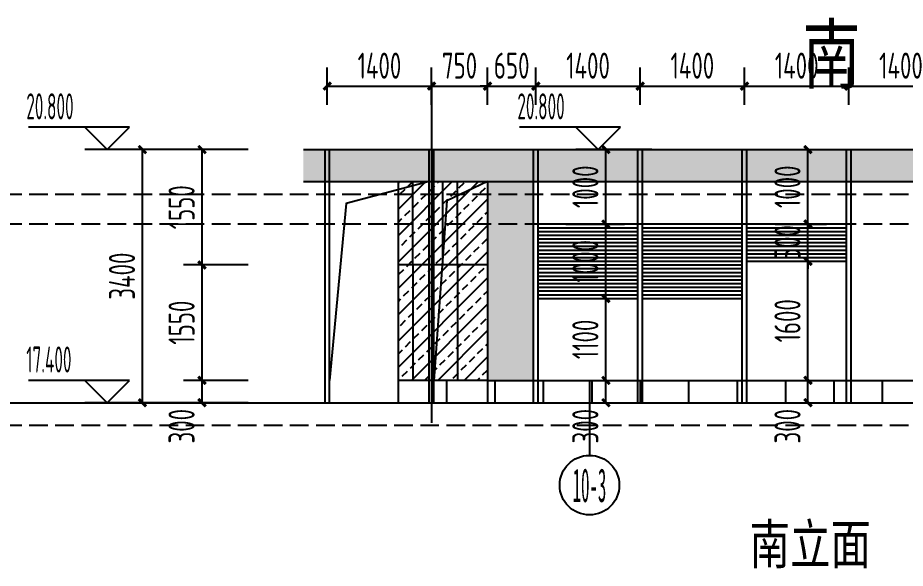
# Model space of a CAD drawing. Extents: x -863035 to 270371, y -8918 to 240488.
# Drawn here: x -44973 to -33060, y 137284 to 144679 of the extents above; entities that cross this region are included whole.
import ezdxf
from ezdxf.enums import TextEntityAlignment as Align

# ---------------------------------------------------------------- set-up
doc = ezdxf.new("R2010")
doc.units = 0
doc.header["$LTSCALE"] = 1000
doc.header["$MEASUREMENT"] = 0
doc.linetypes.add('109-34 轴网$0$L1$0$$AUDIT_BAD_LTYPE1', pattern=[0])
doc.linetypes.add('DASH', pattern=[0.35, 0.25, -0.1])
for name, color, linetype in [('00-图纸会审修改', 1, 'Continuous'), ('01-标注_尺寸', 124, 'Continuous'), ('01-标注_标高', 200, 'Continuous'), ('01-标注_轴线坐标', 132, 'Continuous'), ('02-TEXT_标注', 130, 'Continuous'), ('02-TEXT_轴号', 7, 'Continuous'), ('05-填充_156', 156, 'Continuous'), ('A-C_窗', 140, 'Continuous'), ('A_AXIS-轴线', 36, 'Continuous'), ('AXIS_TEXT', 7, 'Continuous'), ('E-墙面分格', 146, 'Continuous'), ('E-立面轮廓', 241, 'Continuous')]:
    doc.layers.add(name, color=color, linetype=linetype)
doc.layers.add('04-不打印_辅助线', color=165, linetype='Continuous', plot=False)
doc.styles.add('_TCH_AXIS', font='STXIHEI.TTF')
doc.styles.add('_TCH_DIM', font='ROS1', dxfattribs={"width": 0.75, "bigfont": 'JD'})
doc.styles.add('_TCH_DIM_T3', font='ROS1', dxfattribs={"width": 0.75, "bigfont": 'JD'})
doc.styles.add('_TCH_LABEL', font='', dxfattribs={"width": 0.75})
doc.styles.add('COMPLEX', font='COMPLEX')
doc.styles.get('_TCH_LABEL').set_extended_font_data('SimSun')
doc.dimstyles.new('_TCH_ARCH&&100', dxfattribs={"dimtxt": 350, "dimasz": 100, "dimexe": 250, "dimexo": 300, "dimgap": 100, "dimtad": 1, "dimdec": 0, "dimzin": 0, "dimdsep": 46, "dimtxsty": '_TCH_DIM_T3', "dimblk": 'ARCHTICK', "dimcen": 0.09, "dimclrt": 7, "dimazin": 2, "dimtfac": 1, "dimtdec": 0, "dimtix": 1, "dimtmove": 2, "dimatfit": 3, "dimfxl": 0, "dimtolj": 1, "dimtzin": 0, "dimarcsym": 0})

# ---------------------------------------------------------------- blocks, each defined once
blk = doc.blocks.new('*U100')
at = {"layer": 'E-墙面分格'}
blk.add_line((0, 150), (0, -150), dxfattribs=at)
blk = doc.blocks.new('*U101')
at = {"layer": 'E-墙面分格', "color": 0, "linetype": 'ByBlock', "lineweight": -2, "transparency": 16777216}
for p in [(0, 0), (650, 0), (1300, 0), (1950, 0), (2600, 0), (3250, 0), (3900, 0), (4550, 0), (5200, 0), (5850, 0), (6500, 0)]:
    blk.add_blockref('*U100', p, dxfattribs=at)
blk = doc.blocks.new('*U141')
at = {"layer": 'A-C_窗'}
blk.add_line((-670, 0), (670, 0), dxfattribs=at)
blk = doc.blocks.new('*U142')
at = {"layer": 'A-C_窗', "color": 0, "linetype": 'ByBlock', "lineweight": -2, "transparency": 16777216}
for p in [(0, 1000), (1400, 1000), (0, 950), (0, 900), (0, 850), (1400, 950), (1400, 900), (1400, 850), (0, 800), (0, 750), (1400, 800), (1400, 750), (0, 700), (0, 650), (0, 600), (1400, 700), (1400, 650), (1400, 600), (0, 550), (0, 500), (1400, 550), (1400, 500), (0, 450), (0, 400), (1400, 450), (1400, 400), (0, 350), (0, 300), (0, 250), (1400, 350), (1400, 300), (1400, 250), (0, 200), (0, 150), (1400, 200), (1400, 150), (0, 100), (0, 50), (1400, 100), (1400, 50), (0, 0), (1400, 0)]:
    blk.add_blockref('*U141', p, dxfattribs=at)
blk = doc.blocks.new('*U98')
at = {"layer": 'A-C_窗'}
blk.add_line((-670, 0), (670, 0), dxfattribs=at)
blk = doc.blocks.new('*U99')
at = {"layer": 'A-C_窗', "color": 0, "linetype": 'ByBlock', "lineweight": -2, "transparency": 16777216}
for p in [(0, 450), (0, 400), (0, 350), (0, 300), (0, 250), (0, 200), (0, 150), (0, 100), (0, 50), (0, 0)]:
    blk.add_blockref('*U98', p, dxfattribs=at)
blk = doc.blocks.new('_AXISO')
blk.add_circle((0, 0), 0.5)
at = {"layer": 'AXIS_TEXT', "style": 'COMPLEX', "width": 1.041667}
blk.add_attdef('A', text='', height=0.56, dxfattribs=at).set_placement((-0.25, -0.28), (0.25, -0.28), align=Align.FIT)
blk = doc.blocks.new('_ArchTick')
at = {"color": 0, "linetype": 'ByBlock', "const_width": 0.4}
blk.add_lwpolyline([(-0.5, -0.5), (0.5, 0.5)], dxfattribs=at)
blk = doc.blocks.new('*D1271')
at = {"layer": '01-标注_尺寸', "color": 0, "linetype": '109-34 轴网$0$L1$0$$AUDIT_BAD_LTYPE1', "lineweight": -2, "transparency": 16777216}
for p, q in [((-37618, 142908), (-36829, 142908)), ((-37079, 141908), (-37079, 142908)), ((-37618, 141908), (-36829, 141908))]:
    blk.add_line(p, q, dxfattribs=at)
at = {"layer": 'Defpoints', "color": 0, "linetype": '109-34 轴网$0$L1$0$$AUDIT_BAD_LTYPE1', "transparency": 16777216}
for p in [(-37918, 142908), (-37079, 142908), (-37918, 141908)]:
    blk.add_point(p, dxfattribs=at)
at = {"layer": '01-标注_尺寸', "color": 0, "linetype": '109-34 轴网$0$L1$0$$AUDIT_BAD_LTYPE1', "lineweight": -2, "transparency": 16777216, "xscale": 100, "yscale": 100, "zscale": 100}
for p, rotation in [((-37079, 142908), 90), ((-37079, 141908), 270)]:
    blk.add_blockref('_ArchTick', p, dxfattribs=dict(at, rotation=rotation))
at = {"layer": '01-标注_尺寸', "color": 7, "linetype": '109-34 轴网$0$L1$0$$AUDIT_BAD_LTYPE1', "transparency": 16777216, "insert": (-37354, 142408), "char_height": 350, "attachment_point": 5, "rotation": 90, "style": '_TCH_DIM_T3'}
blk.add_mtext('\\A1;1000', dxfattribs=at)
blk = doc.blocks.new('*D1272')
at = {"layer": '01-标注_尺寸', "color": 0, "linetype": '109-34 轴网$0$L1$0$$AUDIT_BAD_LTYPE1', "lineweight": -2, "transparency": 16777216}
for p, q in [((-37618, 141908), (-36829, 141908)), ((-37079, 140908), (-37079, 141908)), ((-37618, 140908), (-36829, 140908))]:
    blk.add_line(p, q, dxfattribs=at)
at = {"layer": 'Defpoints', "color": 0, "linetype": '109-34 轴网$0$L1$0$$AUDIT_BAD_LTYPE1', "transparency": 16777216}
for p in [(-37918, 141908), (-37079, 141908), (-37918, 140908)]:
    blk.add_point(p, dxfattribs=at)
at = {"layer": '01-标注_尺寸', "color": 0, "linetype": '109-34 轴网$0$L1$0$$AUDIT_BAD_LTYPE1', "lineweight": -2, "transparency": 16777216, "xscale": 100, "yscale": 100, "zscale": 100}
for p, rotation in [((-37079, 141908), 90), ((-37079, 140908), 270)]:
    blk.add_blockref('_ArchTick', p, dxfattribs=dict(at, rotation=rotation))
at = {"layer": '01-标注_尺寸', "color": 7, "linetype": '109-34 轴网$0$L1$0$$AUDIT_BAD_LTYPE1', "transparency": 16777216, "insert": (-37354, 141408), "char_height": 350, "attachment_point": 5, "rotation": 90, "style": '_TCH_DIM_T3'}
blk.add_mtext('\\A1;1000', dxfattribs=at)
blk = doc.blocks.new('*D1273')
at = {"layer": '01-标注_尺寸', "color": 0, "linetype": '109-34 轴网$0$L1$0$$AUDIT_BAD_LTYPE1', "lineweight": -2, "transparency": 16777216}
for p, q in [((-37618, 140908), (-36829, 140908)), ((-37079, 139808), (-37079, 140908)), ((-37618, 139808), (-36829, 139808))]:
    blk.add_line(p, q, dxfattribs=at)
at = {"layer": 'Defpoints', "color": 0, "linetype": '109-34 轴网$0$L1$0$$AUDIT_BAD_LTYPE1', "transparency": 16777216}
for p in [(-37918, 140908), (-37079, 140908), (-37918, 139808)]:
    blk.add_point(p, dxfattribs=at)
at = {"layer": '01-标注_尺寸', "color": 0, "linetype": '109-34 轴网$0$L1$0$$AUDIT_BAD_LTYPE1', "lineweight": -2, "transparency": 16777216, "xscale": 100, "yscale": 100, "zscale": 100}
for p, rotation in [((-37079, 140908), 90), ((-37079, 139808), 270)]:
    blk.add_blockref('_ArchTick', p, dxfattribs=dict(at, rotation=rotation))
at = {"layer": '01-标注_尺寸', "color": 7, "linetype": '109-34 轴网$0$L1$0$$AUDIT_BAD_LTYPE1', "transparency": 16777216, "insert": (-37354, 140358), "char_height": 350, "attachment_point": 5, "rotation": 90, "style": '_TCH_DIM_T3'}
blk.add_mtext('\\A1;1100', dxfattribs=at)
blk = doc.blocks.new('*D1274')
at = {"layer": '01-标注_尺寸', "color": 0, "linetype": '109-34 轴网$0$L1$0$$AUDIT_BAD_LTYPE1', "lineweight": -2, "transparency": 16777216}
for p, q in [((-37618, 139808), (-36829, 139808)), ((-37079, 139508), (-37079, 139808)), ((-37618, 139508), (-36829, 139508))]:
    blk.add_line(p, q, dxfattribs=at)
at = {"layer": 'Defpoints', "color": 0, "linetype": '109-34 轴网$0$L1$0$$AUDIT_BAD_LTYPE1', "transparency": 16777216}
for p in [(-37918, 139808), (-37079, 139808), (-37918, 139508)]:
    blk.add_point(p, dxfattribs=at)
at = {"layer": '01-标注_尺寸', "color": 0, "linetype": '109-34 轴网$0$L1$0$$AUDIT_BAD_LTYPE1', "lineweight": -2, "transparency": 16777216, "xscale": 100, "yscale": 100, "zscale": 100}
for p, rotation in [((-37079, 139808), 90), ((-37079, 139508), 270)]:
    blk.add_blockref('_ArchTick', p, dxfattribs=dict(at, rotation=rotation))
at = {"layer": '01-标注_尺寸', "color": 7, "linetype": '109-34 轴网$0$L1$0$$AUDIT_BAD_LTYPE1', "transparency": 16777216, "insert": (-37354, 139192), "char_height": 350, "attachment_point": 5, "rotation": 90, "style": '_TCH_DIM_T3'}
blk.add_mtext('\\A1;300', dxfattribs=at)
blk = doc.blocks.new('*D1275')
at = {"layer": '01-标注_尺寸', "color": 0, "linetype": '109-34 轴网$0$L1$0$$AUDIT_BAD_LTYPE1', "lineweight": -2, "transparency": 16777216}
for p, q in [((-34808, 139808), (-34116, 139808)), ((-34366, 139508), (-34366, 139808)), ((-34808, 139508), (-34116, 139508))]:
    blk.add_line(p, q, dxfattribs=at)
at = {"layer": 'Defpoints', "color": 0, "linetype": '109-34 轴网$0$L1$0$$AUDIT_BAD_LTYPE1', "transparency": 16777216}
for p in [(-35108, 139808), (-34366, 139808), (-35108, 139508)]:
    blk.add_point(p, dxfattribs=at)
at = {"layer": '01-标注_尺寸', "color": 0, "linetype": '109-34 轴网$0$L1$0$$AUDIT_BAD_LTYPE1', "lineweight": -2, "transparency": 16777216, "xscale": 100, "yscale": 100, "zscale": 100}
for p, rotation in [((-34366, 139808), 90), ((-34366, 139508), 270)]:
    blk.add_blockref('_ArchTick', p, dxfattribs=dict(at, rotation=rotation))
at = {"layer": '01-标注_尺寸', "color": 7, "linetype": '109-34 轴网$0$L1$0$$AUDIT_BAD_LTYPE1', "transparency": 16777216, "insert": (-34641, 139192), "char_height": 350, "attachment_point": 5, "rotation": 90, "style": '_TCH_DIM_T3'}
blk.add_mtext('\\A1;300', dxfattribs=at)
blk = doc.blocks.new('*D1276')
at = {"layer": '01-标注_尺寸', "color": 0, "linetype": '109-34 轴网$0$L1$0$$AUDIT_BAD_LTYPE1', "lineweight": -2, "transparency": 16777216}
for p, q in [((-34808, 141408), (-34116, 141408)), ((-34366, 139808), (-34366, 141408)), ((-34808, 139808), (-34116, 139808))]:
    blk.add_line(p, q, dxfattribs=at)
at = {"layer": 'Defpoints', "color": 0, "linetype": '109-34 轴网$0$L1$0$$AUDIT_BAD_LTYPE1', "transparency": 16777216}
for p in [(-35108, 141408), (-34366, 141408), (-35108, 139808)]:
    blk.add_point(p, dxfattribs=at)
at = {"layer": '01-标注_尺寸', "color": 0, "linetype": '109-34 轴网$0$L1$0$$AUDIT_BAD_LTYPE1', "lineweight": -2, "transparency": 16777216, "xscale": 100, "yscale": 100, "zscale": 100}
for p, rotation in [((-34366, 141408), 90), ((-34366, 139808), 270)]:
    blk.add_blockref('_ArchTick', p, dxfattribs=dict(at, rotation=rotation))
at = {"layer": '01-标注_尺寸', "color": 7, "linetype": '109-34 轴网$0$L1$0$$AUDIT_BAD_LTYPE1', "transparency": 16777216, "insert": (-34641, 140608), "char_height": 350, "attachment_point": 5, "rotation": 90, "style": '_TCH_DIM_T3'}
blk.add_mtext('\\A1;1600', dxfattribs=at)
blk = doc.blocks.new('*D1277')
at = {"layer": '01-标注_尺寸', "color": 0, "linetype": '109-34 轴网$0$L1$0$$AUDIT_BAD_LTYPE1', "lineweight": -2, "transparency": 16777216}
for p, q in [((-34366, 141908), (-34366, 142008)), ((-34808, 141908), (-34116, 141908)), ((-34366, 141408), (-34366, 141908)), ((-34808, 141408), (-34116, 141408)), ((-34366, 141408), (-34366, 141308))]:
    blk.add_line(p, q, dxfattribs=at)
at = {"layer": 'Defpoints', "color": 0, "linetype": '109-34 轴网$0$L1$0$$AUDIT_BAD_LTYPE1', "transparency": 16777216}
for p in [(-35108, 141908), (-34366, 141908), (-35108, 141408)]:
    blk.add_point(p, dxfattribs=at)
at = {"layer": '01-标注_尺寸', "color": 0, "linetype": '109-34 轴网$0$L1$0$$AUDIT_BAD_LTYPE1', "lineweight": -2, "transparency": 16777216, "xscale": 100, "yscale": 100, "zscale": 100}
for p, rotation in [((-34366, 141908), 270), ((-34366, 141408), 90)]:
    blk.add_blockref('_ArchTick', p, dxfattribs=dict(at, rotation=rotation))
at = {"layer": '01-标注_尺寸', "color": 7, "linetype": '109-34 轴网$0$L1$0$$AUDIT_BAD_LTYPE1', "transparency": 16777216, "insert": (-34641, 141658), "char_height": 350, "attachment_point": 5, "rotation": 90, "style": '_TCH_DIM_T3'}
blk.add_mtext('\\A1;500', dxfattribs=at)
blk = doc.blocks.new('*D1278')
at = {"layer": '01-标注_尺寸', "color": 0, "linetype": '109-34 轴网$0$L1$0$$AUDIT_BAD_LTYPE1', "lineweight": -2, "transparency": 16777216}
for p, q in [((-34808, 142908), (-34116, 142908)), ((-34366, 141908), (-34366, 142908)), ((-34808, 141908), (-34116, 141908))]:
    blk.add_line(p, q, dxfattribs=at)
at = {"layer": 'Defpoints', "color": 0, "linetype": '109-34 轴网$0$L1$0$$AUDIT_BAD_LTYPE1', "transparency": 16777216}
for p in [(-35108, 142908), (-34366, 142908), (-35108, 141908)]:
    blk.add_point(p, dxfattribs=at)
at = {"layer": '01-标注_尺寸', "color": 0, "linetype": '109-34 轴网$0$L1$0$$AUDIT_BAD_LTYPE1', "lineweight": -2, "transparency": 16777216, "xscale": 100, "yscale": 100, "zscale": 100}
for p, rotation in [((-34366, 142908), 90), ((-34366, 141908), 270)]:
    blk.add_blockref('_ArchTick', p, dxfattribs=dict(at, rotation=rotation))
at = {"layer": '01-标注_尺寸', "color": 7, "linetype": '109-34 轴网$0$L1$0$$AUDIT_BAD_LTYPE1', "transparency": 16777216, "insert": (-34641, 142408), "char_height": 350, "attachment_point": 5, "rotation": 90, "style": '_TCH_DIM_T3'}
blk.add_mtext('\\A1;1000', dxfattribs=at)
blk = doc.blocks.new('*D1282')
at = {"layer": '01-标注_尺寸', "color": 0, "linetype": '109-34 轴网$0$L1$0$$AUDIT_BAD_LTYPE1', "lineweight": -2, "transparency": 16777216}
for p, q in [((-42680, 142908), (-43549, 142908)), ((-43299, 139508), (-43299, 142908)), ((-42680, 139508), (-43549, 139508))]:
    blk.add_line(p, q, dxfattribs=at)
at = {"layer": 'Defpoints', "color": 0, "linetype": '109-34 轴网$0$L1$0$$AUDIT_BAD_LTYPE1', "transparency": 16777216}
for p in [(-43299, 142908), (-42380, 142908), (-42380, 139508)]:
    blk.add_point(p, dxfattribs=at)
at = {"layer": '01-标注_尺寸', "color": 0, "linetype": '109-34 轴网$0$L1$0$$AUDIT_BAD_LTYPE1', "lineweight": -2, "transparency": 16777216, "xscale": 100, "yscale": 100, "zscale": 100}
for p, rotation in [((-43299, 142908), 90), ((-43299, 139508), 270)]:
    blk.add_blockref('_ArchTick', p, dxfattribs=dict(at, rotation=rotation))
at = {"layer": '01-标注_尺寸', "color": 7, "linetype": '109-34 轴网$0$L1$0$$AUDIT_BAD_LTYPE1', "transparency": 16777216, "insert": (-43574, 141208), "char_height": 350, "attachment_point": 5, "rotation": 90, "style": '_TCH_DIM_T3'}
blk.add_mtext('\\A1;3400', dxfattribs=at)
blk = doc.blocks.new('*D1283')
at = {"layer": '01-标注_尺寸', "color": 0, "linetype": '109-34 轴网$0$L1$0$$AUDIT_BAD_LTYPE1', "lineweight": -2, "transparency": 16777216}
for p, q in [((-41880, 139808), (-42749, 139808)), ((-42499, 139508), (-42499, 139808)), ((-41880, 139508), (-42749, 139508))]:
    blk.add_line(p, q, dxfattribs=at)
at = {"layer": 'Defpoints', "color": 0, "linetype": '109-34 轴网$0$L1$0$$AUDIT_BAD_LTYPE1', "transparency": 16777216}
for p in [(-42499, 139808), (-41580, 139808), (-41580, 139508)]:
    blk.add_point(p, dxfattribs=at)
at = {"layer": '01-标注_尺寸', "color": 0, "linetype": '109-34 轴网$0$L1$0$$AUDIT_BAD_LTYPE1', "lineweight": -2, "transparency": 16777216, "xscale": 100, "yscale": 100, "zscale": 100}
for p, rotation in [((-42499, 139808), 90), ((-42499, 139508), 270)]:
    blk.add_blockref('_ArchTick', p, dxfattribs=dict(at, rotation=rotation))
at = {"layer": '01-标注_尺寸', "color": 7, "linetype": '109-34 轴网$0$L1$0$$AUDIT_BAD_LTYPE1', "transparency": 16777216, "insert": (-42774, 139192), "char_height": 350, "attachment_point": 5, "rotation": 90, "style": '_TCH_DIM_T3'}
blk.add_mtext('\\A1;300', dxfattribs=at)
blk = doc.blocks.new('*D1284')
at = {"layer": '01-标注_尺寸', "color": 0, "linetype": '109-34 轴网$0$L1$0$$AUDIT_BAD_LTYPE1', "lineweight": -2, "transparency": 16777216}
for p, q in [((-41880, 141358), (-42749, 141358)), ((-42499, 139808), (-42499, 141358)), ((-41880, 139808), (-42749, 139808))]:
    blk.add_line(p, q, dxfattribs=at)
at = {"layer": 'Defpoints', "color": 0, "linetype": '109-34 轴网$0$L1$0$$AUDIT_BAD_LTYPE1', "transparency": 16777216}
for p in [(-42499, 141358), (-41580, 141358), (-41580, 139808)]:
    blk.add_point(p, dxfattribs=at)
at = {"layer": '01-标注_尺寸', "color": 0, "linetype": '109-34 轴网$0$L1$0$$AUDIT_BAD_LTYPE1', "lineweight": -2, "transparency": 16777216, "xscale": 100, "yscale": 100, "zscale": 100}
for p, rotation in [((-42499, 141358), 90), ((-42499, 139808), 270)]:
    blk.add_blockref('_ArchTick', p, dxfattribs=dict(at, rotation=rotation))
at = {"layer": '01-标注_尺寸', "color": 7, "linetype": '109-34 轴网$0$L1$0$$AUDIT_BAD_LTYPE1', "transparency": 16777216, "insert": (-42774, 140583), "char_height": 350, "attachment_point": 5, "rotation": 90, "style": '_TCH_DIM_T3'}
blk.add_mtext('\\A1;1550', dxfattribs=at)
blk = doc.blocks.new('*D1285')
at = {"layer": '01-标注_尺寸', "color": 0, "linetype": '109-34 轴网$0$L1$0$$AUDIT_BAD_LTYPE1', "lineweight": -2, "transparency": 16777216}
for p, q in [((-41880, 142908), (-42749, 142908)), ((-42499, 141358), (-42499, 142908)), ((-41880, 141358), (-42749, 141358))]:
    blk.add_line(p, q, dxfattribs=at)
at = {"layer": 'Defpoints', "color": 0, "linetype": '109-34 轴网$0$L1$0$$AUDIT_BAD_LTYPE1', "transparency": 16777216}
for p in [(-42499, 142908), (-41580, 142908), (-41580, 141358)]:
    blk.add_point(p, dxfattribs=at)
at = {"layer": '01-标注_尺寸', "color": 0, "linetype": '109-34 轴网$0$L1$0$$AUDIT_BAD_LTYPE1', "lineweight": -2, "transparency": 16777216, "xscale": 100, "yscale": 100, "zscale": 100}
for p, rotation in [((-42499, 142908), 90), ((-42499, 141358), 270)]:
    blk.add_blockref('_ArchTick', p, dxfattribs=dict(at, rotation=rotation))
at = {"layer": '01-标注_尺寸', "color": 7, "linetype": '109-34 轴网$0$L1$0$$AUDIT_BAD_LTYPE1', "transparency": 16777216, "insert": (-42774, 142133), "char_height": 350, "attachment_point": 5, "rotation": 90, "style": '_TCH_DIM_T3'}
blk.add_mtext('\\A1;1550', dxfattribs=at)
blk = doc.blocks.new('*D1553')
at = {"layer": '01-标注_尺寸', "color": 0, "linetype": '109-34 轴网$0$L1$0$$AUDIT_BAD_LTYPE1', "lineweight": -2, "transparency": 16777216}
for p, q in [((-40818, 143509), (-40818, 144010)), ((-39418, 143509), (-39418, 144010)), ((-40818, 143760), (-39418, 143760))]:
    blk.add_line(p, q, dxfattribs=at)
at = {"layer": 'Defpoints', "color": 0, "linetype": '109-34 轴网$0$L1$0$$AUDIT_BAD_LTYPE1', "transparency": 16777216}
for p in [(-39418, 143760), (-40818, 143209), (-39418, 143209)]:
    blk.add_point(p, dxfattribs=at)
at = {"layer": '01-标注_尺寸', "color": 0, "linetype": '109-34 轴网$0$L1$0$$AUDIT_BAD_LTYPE1', "lineweight": -2, "transparency": 16777216, "xscale": 100, "yscale": 100, "zscale": 100, "rotation": 180}
blk.add_blockref('_ArchTick', (-40818, 143760), dxfattribs=at)
at = {"layer": '01-标注_尺寸', "color": 0, "linetype": '109-34 轴网$0$L1$0$$AUDIT_BAD_LTYPE1', "lineweight": -2, "transparency": 16777216, "xscale": 100, "yscale": 100, "zscale": 100}
blk.add_blockref('_ArchTick', (-39418, 143760), dxfattribs=at)
at = {"layer": '01-标注_尺寸', "color": 7, "linetype": '109-34 轴网$0$L1$0$$AUDIT_BAD_LTYPE1', "transparency": 16777216, "insert": (-40118, 144035), "char_height": 350, "attachment_point": 5, "style": '_TCH_DIM_T3'}
blk.add_mtext('\\A1;1400', dxfattribs=at)
blk = doc.blocks.new('*D1554')
at = {"layer": '01-标注_尺寸', "color": 0, "linetype": '109-34 轴网$0$L1$0$$AUDIT_BAD_LTYPE1', "lineweight": -2, "transparency": 16777216}
for p, q in [((-39418, 143509), (-39418, 144010)), ((-38668, 143509), (-38668, 144010)), ((-39418, 143760), (-38668, 143760))]:
    blk.add_line(p, q, dxfattribs=at)
at = {"layer": 'Defpoints', "color": 0, "linetype": '109-34 轴网$0$L1$0$$AUDIT_BAD_LTYPE1', "transparency": 16777216}
for p in [(-38668, 143760), (-39418, 143209), (-38668, 143209)]:
    blk.add_point(p, dxfattribs=at)
at = {"layer": '01-标注_尺寸', "color": 0, "linetype": '109-34 轴网$0$L1$0$$AUDIT_BAD_LTYPE1', "lineweight": -2, "transparency": 16777216, "xscale": 100, "yscale": 100, "zscale": 100, "rotation": 180}
blk.add_blockref('_ArchTick', (-39418, 143760), dxfattribs=at)
at = {"layer": '01-标注_尺寸', "color": 0, "linetype": '109-34 轴网$0$L1$0$$AUDIT_BAD_LTYPE1', "lineweight": -2, "transparency": 16777216, "xscale": 100, "yscale": 100, "zscale": 100}
blk.add_blockref('_ArchTick', (-38668, 143760), dxfattribs=at)
at = {"layer": '01-标注_尺寸', "color": 7, "linetype": '109-34 轴网$0$L1$0$$AUDIT_BAD_LTYPE1', "transparency": 16777216, "insert": (-39043, 144035), "char_height": 350, "attachment_point": 5, "style": '_TCH_DIM_T3'}
blk.add_mtext('\\A1;750', dxfattribs=at)
blk = doc.blocks.new('*D1555')
at = {"layer": '01-标注_尺寸', "color": 0, "linetype": '109-34 轴网$0$L1$0$$AUDIT_BAD_LTYPE1', "lineweight": -2, "transparency": 16777216}
for p, q in [((-38668, 143509), (-38668, 144010)), ((-38018, 143509), (-38018, 144010)), ((-38668, 143760), (-38768, 143760)), ((-38668, 143760), (-38018, 143760)), ((-38018, 143760), (-37918, 143760))]:
    blk.add_line(p, q, dxfattribs=at)
at = {"layer": 'Defpoints', "color": 0, "linetype": '109-34 轴网$0$L1$0$$AUDIT_BAD_LTYPE1', "transparency": 16777216}
for p in [(-38018, 143760), (-38668, 143209), (-38018, 143209)]:
    blk.add_point(p, dxfattribs=at)
at = {"layer": '01-标注_尺寸', "color": 0, "linetype": '109-34 轴网$0$L1$0$$AUDIT_BAD_LTYPE1', "lineweight": -2, "transparency": 16777216, "xscale": 100, "yscale": 100, "zscale": 100}
blk.add_blockref('_ArchTick', (-38668, 143760), dxfattribs=at)
at = {"layer": '01-标注_尺寸', "color": 0, "linetype": '109-34 轴网$0$L1$0$$AUDIT_BAD_LTYPE1', "lineweight": -2, "transparency": 16777216, "xscale": 100, "yscale": 100, "zscale": 100, "rotation": 180}
blk.add_blockref('_ArchTick', (-38018, 143760), dxfattribs=at)
at = {"layer": '01-标注_尺寸', "color": 7, "linetype": '109-34 轴网$0$L1$0$$AUDIT_BAD_LTYPE1', "transparency": 16777216, "insert": (-38343, 144035), "char_height": 350, "attachment_point": 5, "style": '_TCH_DIM_T3'}
blk.add_mtext('\\A1;650', dxfattribs=at)
blk = doc.blocks.new('*D1556')
at = {"layer": '01-标注_尺寸', "color": 0, "linetype": '109-34 轴网$0$L1$0$$AUDIT_BAD_LTYPE1', "lineweight": -2, "transparency": 16777216}
for p, q in [((-38018, 143509), (-38018, 144010)), ((-36618, 143509), (-36618, 144010)), ((-38018, 143760), (-36618, 143760))]:
    blk.add_line(p, q, dxfattribs=at)
at = {"layer": 'Defpoints', "color": 0, "linetype": '109-34 轴网$0$L1$0$$AUDIT_BAD_LTYPE1', "transparency": 16777216}
for p in [(-36618, 143760), (-38018, 143209), (-36618, 143209)]:
    blk.add_point(p, dxfattribs=at)
at = {"layer": '01-标注_尺寸', "color": 0, "linetype": '109-34 轴网$0$L1$0$$AUDIT_BAD_LTYPE1', "lineweight": -2, "transparency": 16777216, "xscale": 100, "yscale": 100, "zscale": 100, "rotation": 180}
blk.add_blockref('_ArchTick', (-38018, 143760), dxfattribs=at)
at = {"layer": '01-标注_尺寸', "color": 0, "linetype": '109-34 轴网$0$L1$0$$AUDIT_BAD_LTYPE1', "lineweight": -2, "transparency": 16777216, "xscale": 100, "yscale": 100, "zscale": 100}
blk.add_blockref('_ArchTick', (-36618, 143760), dxfattribs=at)
at = {"layer": '01-标注_尺寸', "color": 7, "linetype": '109-34 轴网$0$L1$0$$AUDIT_BAD_LTYPE1', "transparency": 16777216, "insert": (-37318, 144035), "char_height": 350, "attachment_point": 5, "style": '_TCH_DIM_T3'}
blk.add_mtext('\\A1;1400', dxfattribs=at)
blk = doc.blocks.new('*D1557')
at = {"layer": '01-标注_尺寸', "color": 0, "linetype": '109-34 轴网$0$L1$0$$AUDIT_BAD_LTYPE1', "lineweight": -2, "transparency": 16777216}
for p, q in [((-36618, 143509), (-36618, 144010)), ((-35218, 143509), (-35218, 144010)), ((-36618, 143760), (-35218, 143760))]:
    blk.add_line(p, q, dxfattribs=at)
at = {"layer": 'Defpoints', "color": 0, "linetype": '109-34 轴网$0$L1$0$$AUDIT_BAD_LTYPE1', "transparency": 16777216}
for p in [(-35218, 143760), (-36618, 143209), (-35218, 143209)]:
    blk.add_point(p, dxfattribs=at)
at = {"layer": '01-标注_尺寸', "color": 0, "linetype": '109-34 轴网$0$L1$0$$AUDIT_BAD_LTYPE1', "lineweight": -2, "transparency": 16777216, "xscale": 100, "yscale": 100, "zscale": 100, "rotation": 180}
blk.add_blockref('_ArchTick', (-36618, 143760), dxfattribs=at)
at = {"layer": '01-标注_尺寸', "color": 0, "linetype": '109-34 轴网$0$L1$0$$AUDIT_BAD_LTYPE1', "lineweight": -2, "transparency": 16777216, "xscale": 100, "yscale": 100, "zscale": 100}
blk.add_blockref('_ArchTick', (-35218, 143760), dxfattribs=at)
at = {"layer": '01-标注_尺寸', "color": 7, "linetype": '109-34 轴网$0$L1$0$$AUDIT_BAD_LTYPE1', "transparency": 16777216, "insert": (-35918, 144035), "char_height": 350, "attachment_point": 5, "style": '_TCH_DIM_T3'}
blk.add_mtext('\\A1;1400', dxfattribs=at)
blk = doc.blocks.new('*D1558')
at = {"layer": '01-标注_尺寸', "color": 0, "linetype": '109-34 轴网$0$L1$0$$AUDIT_BAD_LTYPE1', "lineweight": -2, "transparency": 16777216}
for p, q in [((-35218, 143509), (-35218, 144010)), ((-33818, 143509), (-33818, 144010)), ((-35218, 143760), (-33818, 143760))]:
    blk.add_line(p, q, dxfattribs=at)
at = {"layer": 'Defpoints', "color": 0, "linetype": '109-34 轴网$0$L1$0$$AUDIT_BAD_LTYPE1', "transparency": 16777216}
for p in [(-33818, 143760), (-35218, 143209), (-33818, 143209)]:
    blk.add_point(p, dxfattribs=at)
at = {"layer": '01-标注_尺寸', "color": 0, "linetype": '109-34 轴网$0$L1$0$$AUDIT_BAD_LTYPE1', "lineweight": -2, "transparency": 16777216, "xscale": 100, "yscale": 100, "zscale": 100, "rotation": 180}
blk.add_blockref('_ArchTick', (-35218, 143760), dxfattribs=at)
at = {"layer": '01-标注_尺寸', "color": 0, "linetype": '109-34 轴网$0$L1$0$$AUDIT_BAD_LTYPE1', "lineweight": -2, "transparency": 16777216, "xscale": 100, "yscale": 100, "zscale": 100}
blk.add_blockref('_ArchTick', (-33818, 143760), dxfattribs=at)
at = {"layer": '01-标注_尺寸', "color": 7, "linetype": '109-34 轴网$0$L1$0$$AUDIT_BAD_LTYPE1', "transparency": 16777216, "insert": (-34518, 144035), "char_height": 350, "attachment_point": 5, "style": '_TCH_DIM_T3'}
blk.add_mtext('\\A1;1400', dxfattribs=at)
blk = doc.blocks.new('*D1559')
at = {"layer": '01-标注_尺寸', "color": 0, "linetype": '109-34 轴网$0$L1$0$$AUDIT_BAD_LTYPE1', "lineweight": -2, "transparency": 16777216}
for p, q in [((-33818, 143509), (-33818, 144010)), ((-32418, 143509), (-32418, 144010)), ((-33818, 143760), (-32418, 143760))]:
    blk.add_line(p, q, dxfattribs=at)
at = {"layer": 'Defpoints', "color": 0, "linetype": '109-34 轴网$0$L1$0$$AUDIT_BAD_LTYPE1', "transparency": 16777216}
for p in [(-32418, 143760), (-33818, 143209), (-32418, 143209)]:
    blk.add_point(p, dxfattribs=at)
at = {"layer": '01-标注_尺寸', "color": 0, "linetype": '109-34 轴网$0$L1$0$$AUDIT_BAD_LTYPE1', "lineweight": -2, "transparency": 16777216, "xscale": 100, "yscale": 100, "zscale": 100, "rotation": 180}
blk.add_blockref('_ArchTick', (-33818, 143760), dxfattribs=at)
at = {"layer": '01-标注_尺寸', "color": 0, "linetype": '109-34 轴网$0$L1$0$$AUDIT_BAD_LTYPE1', "lineweight": -2, "transparency": 16777216, "xscale": 100, "yscale": 100, "zscale": 100}
blk.add_blockref('_ArchTick', (-32418, 143760), dxfattribs=at)
at = {"layer": '01-标注_尺寸', "color": 7, "linetype": '109-34 轴网$0$L1$0$$AUDIT_BAD_LTYPE1', "transparency": 16777216, "insert": (-33118, 144035), "char_height": 350, "attachment_point": 5, "style": '_TCH_DIM_T3'}
blk.add_mtext('\\A1;1400', dxfattribs=at)

msp = doc.modelspace()

# ---------------------------------------------------------------- hatches: boundary and pattern name
at = {"layer": '00-图纸会审修改', "linetype": '109-34 轴网$0$L1$0$$AUDIT_BAD_LTYPE1'}
h = msp.add_hatch(color=18, dxfattribs=at)
h.dxf.hatch_style = 1
h.paths.add_polyline_path([(-41138, 142908.4), (-41138, 142478.4), (-31781.9, 142478.4), (-31781.9, 142908.4)])
h = msp.add_hatch(color=18, dxfattribs=at)
h.dxf.hatch_style = 1
h.paths.add_polyline_path([(-38048.4, 142478.4), (-38668.4, 142478.4), (-38668.4, 139808.4), (-38048.4, 139808.4)])
at = {"layer": '05-填充_156'}
h = msp.add_hatch(dxfattribs=at)
h.set_pattern_fill('天然石材', color=256, scale=50)
h.set_pattern_definition([(45, (-352038.32, 299453.52), (-176.77677, 176.77677), []), (45, (-351951.39, 299363.77), (-176.77677, 176.77677), [98.68425, -56.391])])
h.paths.add_polyline_path([(-38668.4, 139808.4), (-39868.4, 139808.4), (-39868.4, 142478.4), (-38668.4, 142478.4)])

# ---------------------------------------------------------------- linework, layer by layer
at = {"layer": '01-标注_标高'}
for p, q in [((-43471.6, 143208.4), (-44828.2, 143208.4)), ((-43771.6, 142908.4), (-44071.6, 143208.4)), ((-43771.6, 142908.4), (-43471.6, 143208.4)), ((-36880.3, 143208.4), (-38236.9, 143208.4)), ((-37180.3, 142908.4), (-37480.3, 143208.4)), ((-37180.3, 142908.4), (-36880.3, 143208.4)), ((-43051.3, 142908.4), (-44071.6, 142908.4)), ((-36459.9, 142908.4), (-37480.3, 142908.4)), ((-43471.6, 139808.4), (-44828.2, 139808.4)), ((-43771.6, 139508.4), (-44071.6, 139808.4)), ((-43771.6, 139508.4), (-43471.6, 139808.4)), ((-43051.3, 139508.4), (-44071.6, 139508.4))]:
    msp.add_line(p, q, dxfattribs=at)
at = {"layer": '01-标注_轴线坐标'}
msp.add_line((-37298.9, 139800.6), (-37298.9, 138800.6), dxfattribs=at)
at = {"layer": '04-不打印_辅助线', "linetype": 'DASH'}
for p, q in [((-57068.7, 142308.4), (-1154.2, 142308.4)), ((-57068.7, 141908.4), (-1154.2, 141908.4))]:
    msp.add_line(p, q, dxfattribs=at)
at = {"layer": 'A-C_窗'}
for p, q in [((-41138, 142908.4), (-31781.9, 142908.4)), ((-40848.4, 139508.4), (-40848.4, 142908.4)), ((-40788.4, 139508.4), (-40788.4, 142908.4)), ((-39448.4, 139508.4), (-39448.4, 142908.4)), ((-39388.4, 139508.4), (-39388.4, 142908.4)), ((-38048.4, 139508.4), (-38048.4, 142908.4)), ((-37988.4, 139508.4), (-37988.4, 142908.4)), ((-36648.4, 139508.4), (-36648.4, 142908.4)), ((-36588.4, 139508.4), (-36588.4, 142908.4)), ((-35248.4, 139508.4), (-35248.4, 142908.4)), ((-35188.4, 139508.4), (-35188.4, 142908.4)), ((-33848.4, 139508.4), (-33848.4, 142908.4)), ((-33788.4, 139508.4), (-33788.4, 142908.4)), ((-41138, 142478.4), (-31781.9, 142478.4)), ((-37988.4, 141908.4), (-35248.4, 141908.4)), ((-35188.4, 141908.4), (-33848.4, 141908.4)), ((-35188.4, 141408.4), (-33848.4, 141408.4)), ((-38668.4, 139808.4), (-32448.4, 139808.4))]:
    msp.add_line(p, q, dxfattribs=at)
at = {"layer": 'A-C_窗', "linetype": 'DASH'}
msp.add_line((-57068.7, 139208.4), (-1154.2, 139208.4), dxfattribs=at)
at = {"layer": 'A_AXIS-轴线', "ltscale": 0.4}
msp.add_line((-39418.4, 143816.2), (-39418.4, 139238.6), dxfattribs=at)
at = {"layer": 'E-墙面分格'}
for p, q in [((-39668.4, 141358.4), (-39668.4, 142478.4)), ((-39268.4, 141358.4), (-39268.4, 142478.4)), ((-39068.4, 141358.4), (-39068.4, 142478.4)), ((-38668.4, 141358.4), (-39868.4, 141358.4)), ((-39668.4, 141358.4), (-39668.4, 139808.4)), ((-39068.4, 141358.4), (-39068.4, 139808.4)), ((-38668.4, 141358.4), (-38668.4, 139808.4)), ((-38668.4, 139808.4), (-39868.4, 139808.4))]:
    msp.add_line(p, q, dxfattribs=at)
at = {"layer": 'E-立面轮廓'}
for p, q in [((-39868.4, 142478.4), (-39868.4, 139508.4)), ((-38668.4, 142478.4), (-38668.4, 139508.4)), ((-57068.7, 139508.4), (-1154.2, 139508.4))]:
    msp.add_line(p, q, dxfattribs=at)
for points in [[(-39448.4, 142478.4), (-40565, 142185.3), (-40788.4, 139808.4)], [(-38668.4, 142478.4), (-39211.5, 142217.8), (-39388.4, 139808.4)]]:
    msp.add_lwpolyline(points, dxfattribs=at)

# ---------------------------------------------------------------- block references
at = {"layer": '01-标注_轴线坐标'}
ref = msp.add_blockref('_AXISO', (-37298.9, 138400.6), dxfattribs=dict(at, xscale=800, yscale=800, zscale=800))
ref.add_attrib('A', '10-3', dxfattribs={"layer": '02-TEXT_轴号', "height": 452.55, "style": '_TCH_AXIS', "width": 0.374624}).set_placement((-37525.2, 138174.3), (-37072.6, 138174.3), align=Align.FIT)
at = {"layer": 'A-C_窗'}
for name, p in [('*U142', (-37318.4, 140908.4)), ('*U99', (-34518.4, 141408.4))]:
    msp.add_blockref(name, p, dxfattribs=at)
at = {"layer": 'E-墙面分格'}
msp.add_blockref('*U101', (-39218.4, 139658.4), dxfattribs=at)

# ---------------------------------------------------------------- texts
at = {"style": '_TCH_LABEL', "width": 0.75}
msp.add_text('南立面', height=531.65, dxfattribs=at).set_placement((-35151.5, 137342.2))
at = {"layer": '02-TEXT_标注', "style": '_TCH_DIM', "width": 0.5625}
for s, p in [('20.800', (-44858.2, 143313.4)), ('20.800', (-38266.9, 143313.4)), ('17.400', (-44858.2, 139913.4))]:
    msp.add_text(s, height=350, dxfattribs=at).set_placement(p)
at = {"layer": '04-不打印_辅助线', "style": '_TCH_LABEL', "width": 0.75}
msp.add_text('南', height=759.5, dxfattribs=at).set_placement((-34437.9, 143808.5))

# ---------------------------------------------------------------- dimensions: what is measured, and where the dimension line sits
at = {"layer": '01-标注_尺寸', "linetype": '109-34 轴网$0$L1$0$$AUDIT_BAD_LTYPE1'}
for p1, p2, distance, picture, middle in [((-40818.4, 143209.4), (-39418.4, 143209.4), 550.9, '*D1553', (-40118.4, 144035.3)), ((-39418.4, 143209.4), (-38668.4, 143209.4), 550.9, '*D1554', (-39043.4, 144035.3)), ((-38668.4, 143209.4), (-38018.4, 143209.4), 550.9, '*D1555', (-38343.4, 144035.3)), ((-38018.4, 143209.4), (-36618.4, 143209.4), 550.9, '*D1556', (-37318.4, 144035.3)), ((-36618.4, 143209.4), (-35218.4, 143209.4), 550.9, '*D1557', (-35918.4, 144035.3)), ((-35218.4, 143209.4), (-33818.4, 143209.4), 550.9, '*D1558', (-34518.4, 144035.3)), ((-33818.4, 143209.4), (-32418.4, 143209.4), 550.9, '*D1559', (-33118.4, 144035.3)), ((-42380.1, 139508.4), (-42380.1, 142908.4), 919.1, '*D1282', (-43574.3, 141208.4)), ((-41580.1, 141358.4), (-41580.1, 142908.4), 919.1, '*D1285', (-42774.3, 142133.4)), ((-37918.4, 141908.4), (-37918.4, 142908.4), -838.9, '*D1271', (-37354.5, 142408.4)), ((-35107.9, 141908.4), (-35107.9, 142908.4), -741.9, '*D1278', (-34641, 142408.4)), ((-35107.9, 141408.4), (-35107.9, 141908.4), -741.9, '*D1277', (-34641, 141658.4)), ((-37918.4, 140908.4), (-37918.4, 141908.4), -838.9, '*D1272', (-37354.5, 141408.4)), ((-41580.1, 139808.4), (-41580.1, 141358.4), 919.1, '*D1284', (-42774.3, 140583.4)), ((-35107.9, 139808.4), (-35107.9, 141408.4), -741.9, '*D1276', (-34641, 140608.4)), ((-37918.4, 139808.4), (-37918.4, 140908.4), -838.9, '*D1273', (-37354.5, 140358.4))]:
    dim = msp.add_aligned_dim(p1=p1, p2=p2, distance=distance, dimstyle='_TCH_ARCH&&100', dxfattribs=at)
    dim.commit()
    dim.dimension.update_dxf_attribs({"geometry": picture, "text_midpoint": middle})
for base, p1, p2, picture, middle in [((-42499.3, 139808.4), (-41580.1, 139508.4), (-41580.1, 139808.4), '*D1283', (-42774.3, 139192.4)), ((-37079.5, 139808.4), (-37918.4, 139508.4), (-37918.4, 139808.4), '*D1274', (-37354.5, 139192.4)), ((-34366, 139808.4), (-35107.9, 139508.4), (-35107.9, 139808.4), '*D1275', (-34641, 139192.4))]:
    dim = msp.add_linear_dim(base=base, p1=p1, p2=p2, angle=90, dimstyle='_TCH_ARCH&&100', dxfattribs=at)
    dim.commit()
    dim.dimension.update_dxf_attribs({"geometry": picture, "text_midpoint": middle, "dimtype": 161})

doc.saveas('drawing.dxf')
